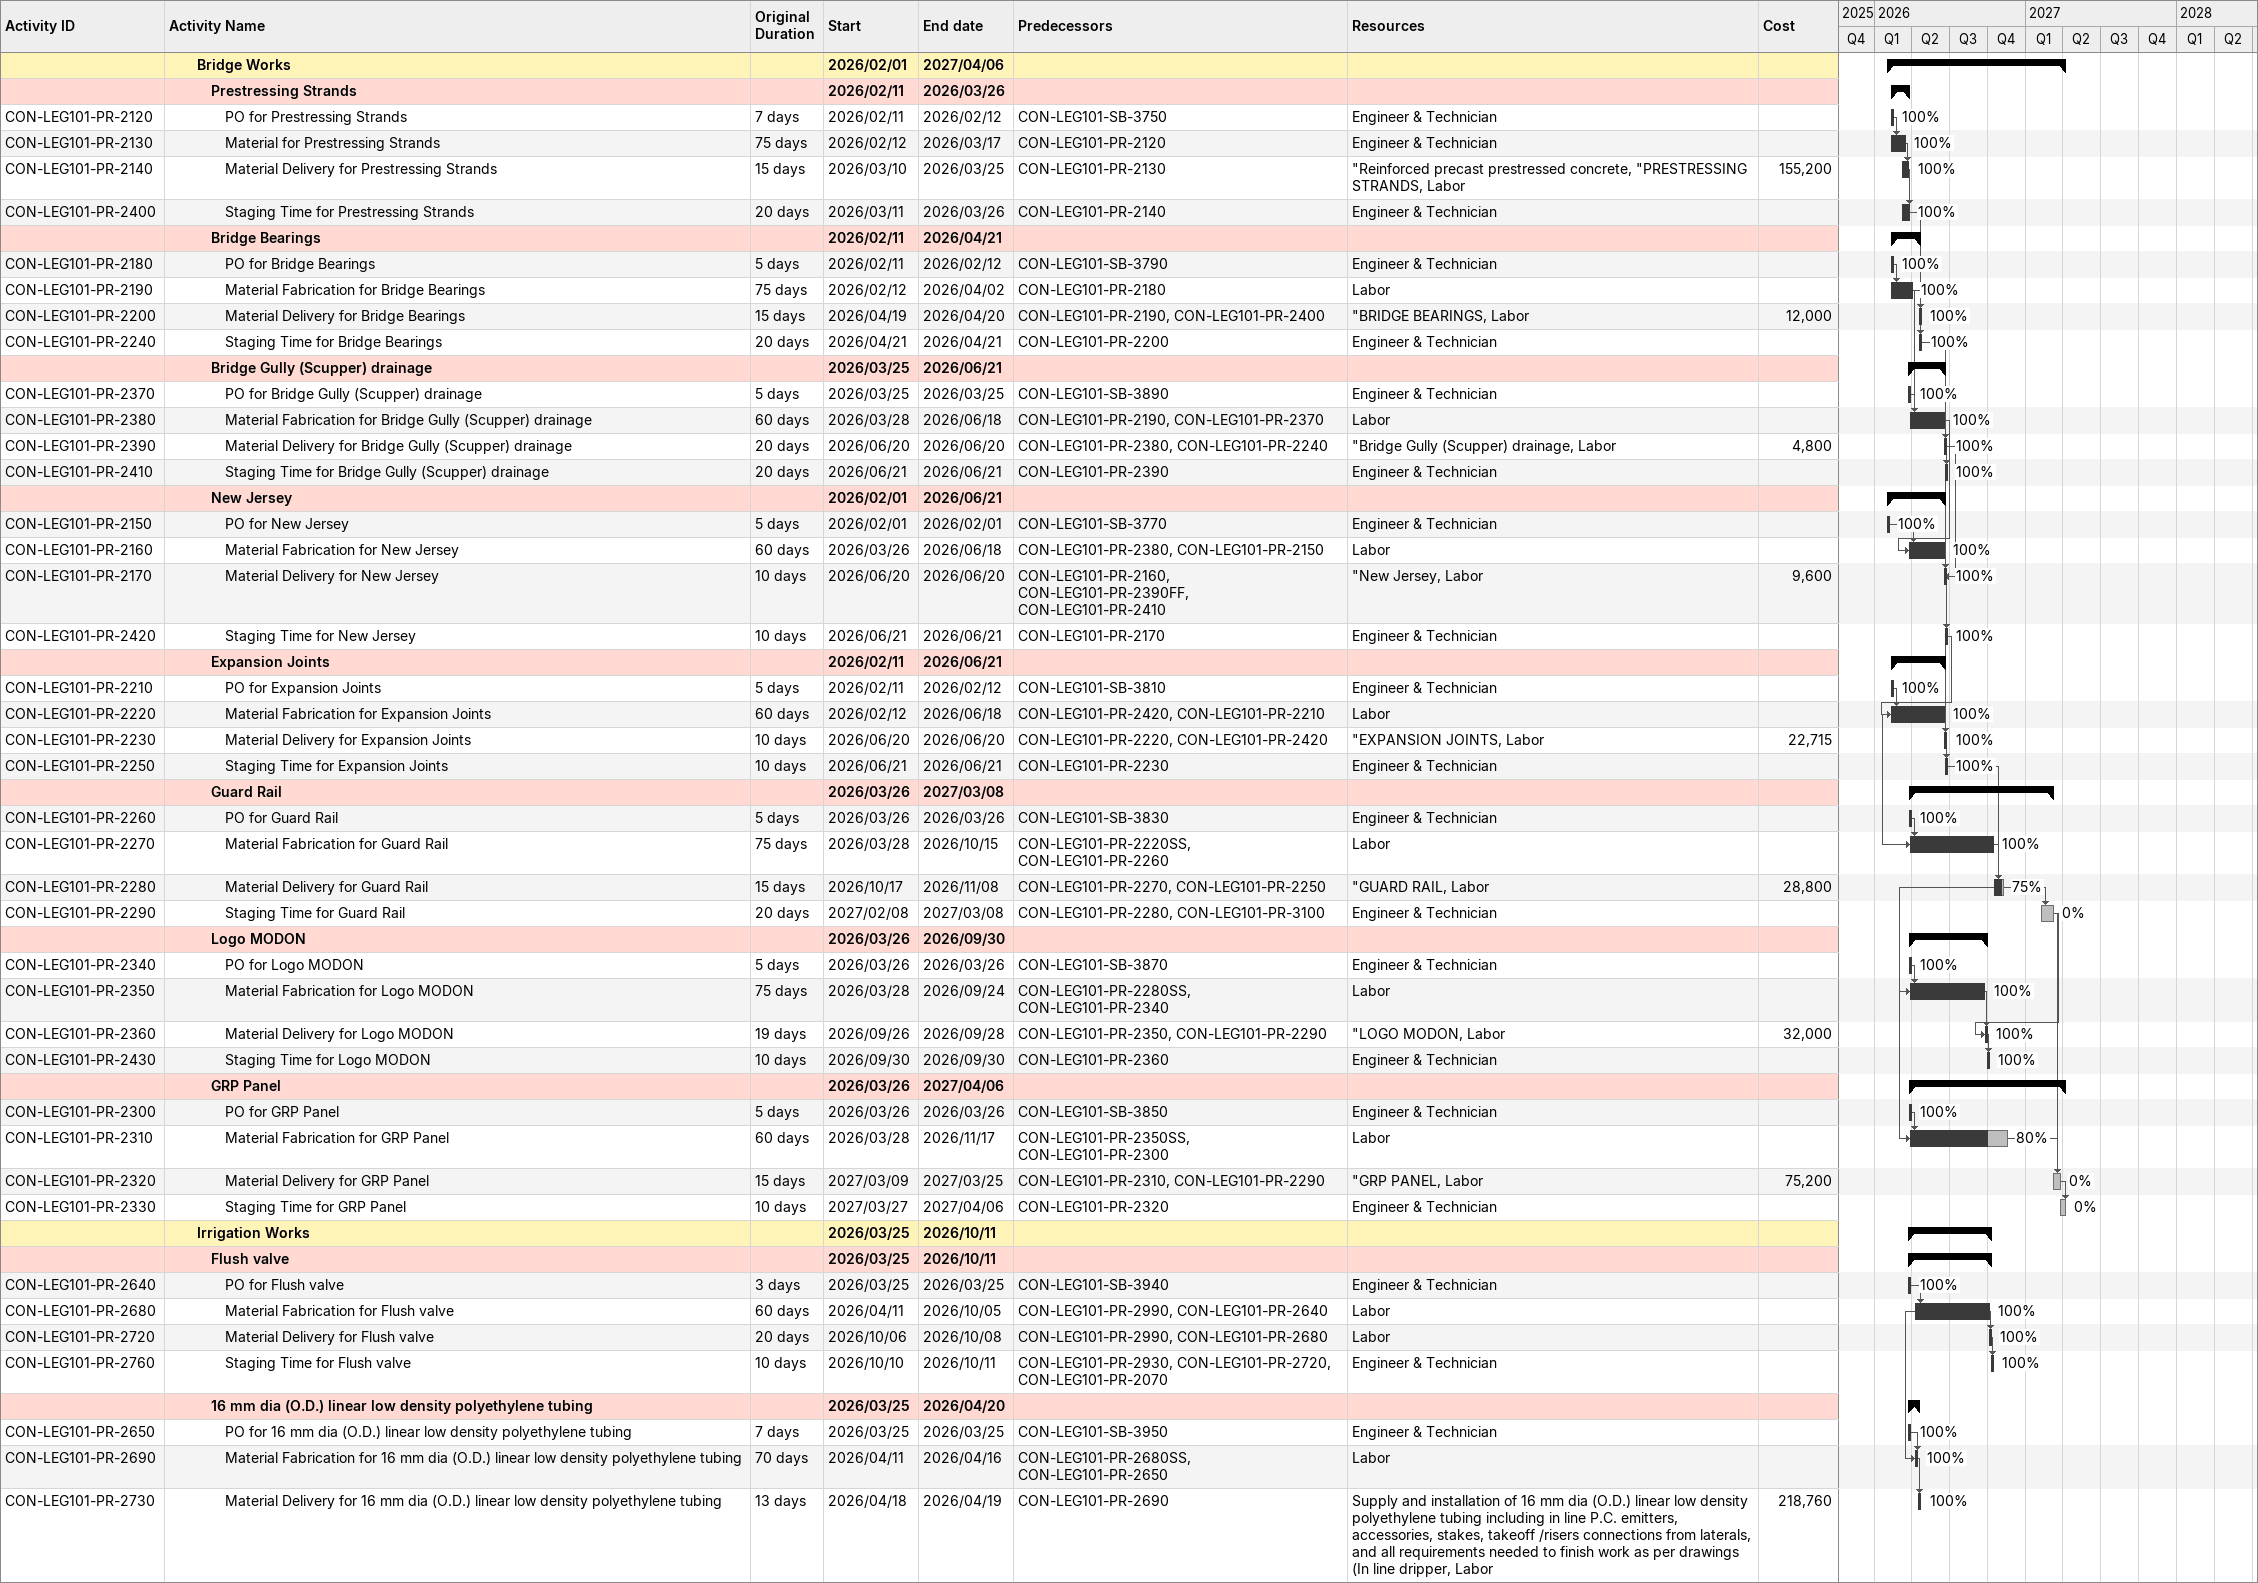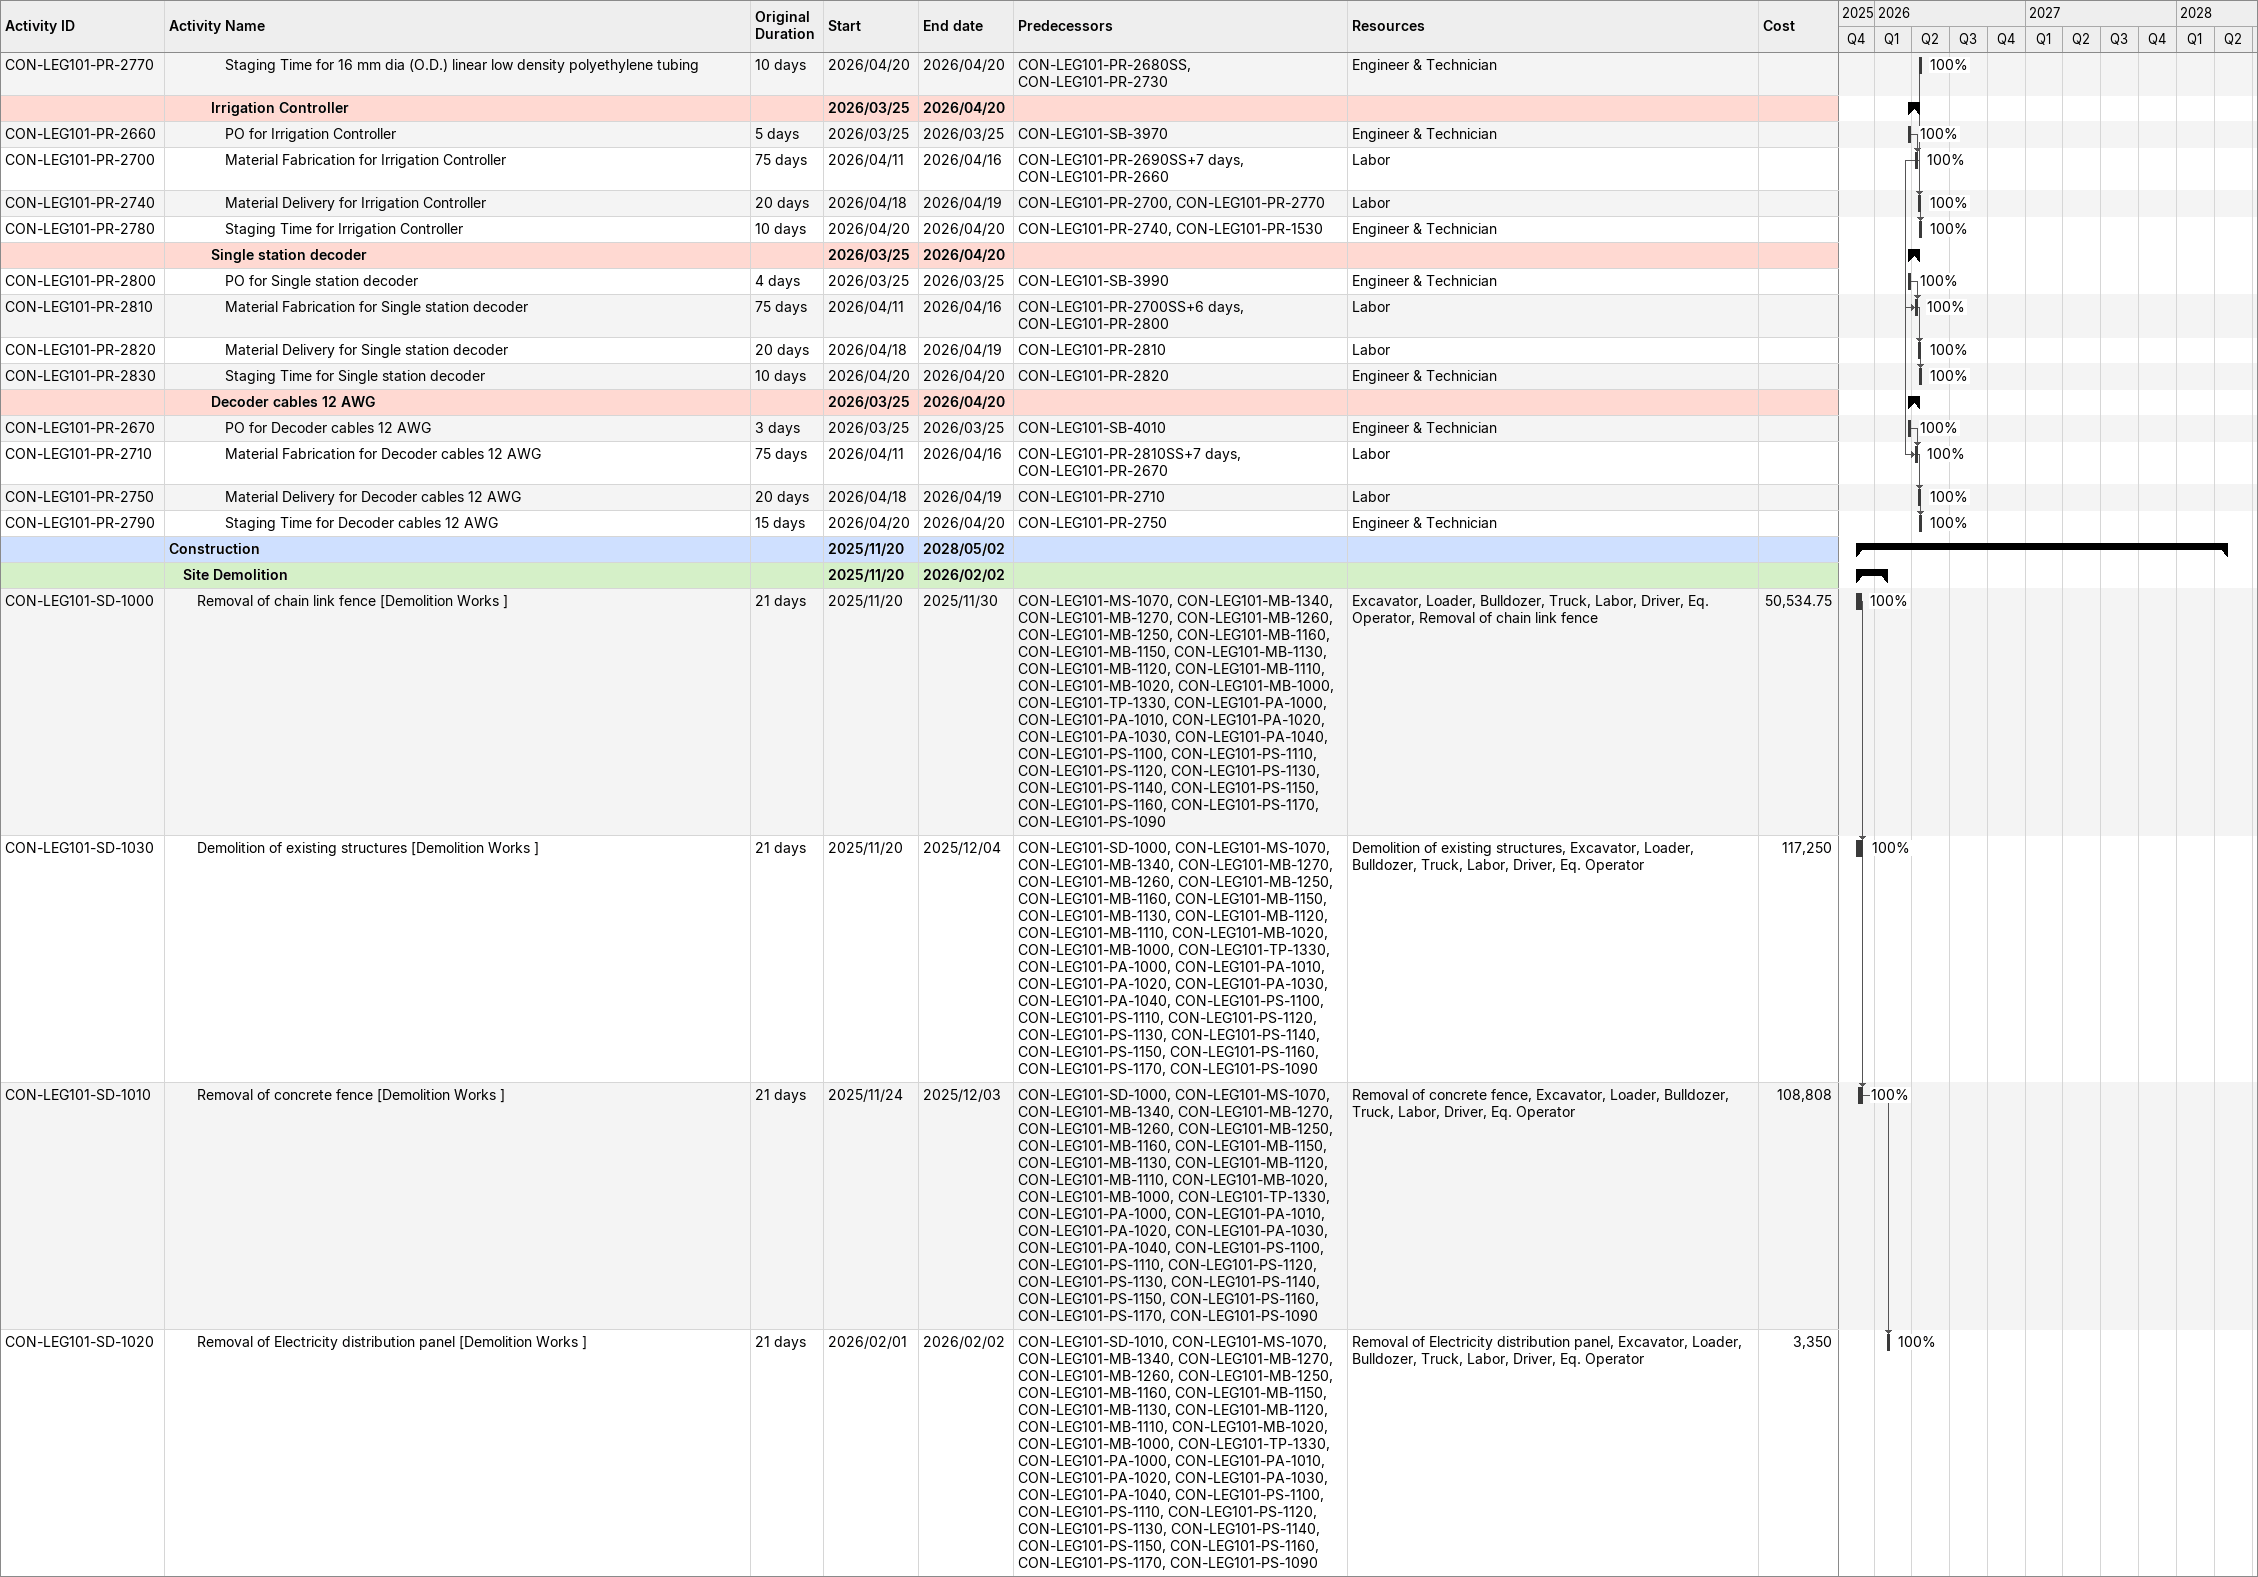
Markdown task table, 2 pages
| ID | Level | Task | Original duration | Start | Finish | Predecessors | Resources | % complete | Cost |
|---|---|---|---|---|---|---|---|---|---|
|  | 3 | **Bridge Works** |  | 2026-02-01 | 2027-04-06 |  |  |  |  |
|  | 4 | **Prestressing Strands** |  | 2026-02-11 | 2026-03-26 |  |  |  |  |
| CON-LEG101-PR-2120 | 5 | PO for Prestressing Strands | 7d | 2026-02-11 | 2026-02-12 | CON-LEG101-SB-3750 | Engineer & Technician | 100 |  |
| CON-LEG101-PR-2130 | 5 | Material for Prestressing Strands | 75d | 2026-02-12 | 2026-03-17 | CON-LEG101-PR-2120 | Engineer & Technician | 100 |  |
| CON-LEG101-PR-2140 | 5 | Material Delivery for Prestressing Strands | 15d | 2026-03-10 | 2026-03-25 | CON-LEG101-PR-2130 | "Reinforced precast prestressed concrete, "PRESTRESSING STRANDS, Labor | 100 | 155200 |
| CON-LEG101-PR-2400 | 5 | Staging Time for Prestressing Strands | 20d | 2026-03-11 | 2026-03-26 | CON-LEG101-PR-2140 | Engineer & Technician | 100 |  |
|  | 4 | **Bridge Bearings** |  | 2026-02-11 | 2026-04-21 |  |  |  |  |
| CON-LEG101-PR-2180 | 5 | PO for Bridge Bearings | 5d | 2026-02-11 | 2026-02-12 | CON-LEG101-SB-3790 | Engineer & Technician | 100 |  |
| CON-LEG101-PR-2190 | 5 | Material Fabrication for Bridge Bearings | 75d | 2026-02-12 | 2026-04-02 | CON-LEG101-PR-2180 | Labor | 100 |  |
| CON-LEG101-PR-2200 | 5 | Material Delivery for Bridge Bearings | 15d | 2026-04-19 | 2026-04-20 | CON-LEG101-PR-2190, CON-LEG101-PR-2400 | "BRIDGE BEARINGS, Labor | 100 | 12000 |
| CON-LEG101-PR-2240 | 5 | Staging Time for Bridge Bearings | 20d | 2026-04-21 | 2026-04-21 | CON-LEG101-PR-2200 | Engineer & Technician | 100 |  |
|  | 4 | **Bridge Gully (Scupper) drainage** |  | 2026-03-25 | 2026-06-21 |  |  |  |  |
| CON-LEG101-PR-2370 | 5 | PO for Bridge Gully (Scupper) drainage | 5d | 2026-03-25 | 2026-03-25 | CON-LEG101-SB-3890 | Engineer & Technician | 100 |  |
| CON-LEG101-PR-2380 | 5 | Material Fabrication for Bridge Gully (Scupper) drainage | 60d | 2026-03-28 | 2026-06-18 | CON-LEG101-PR-2190, CON-LEG101-PR-2370 | Labor | 100 |  |
| CON-LEG101-PR-2390 | 5 | Material Delivery for Bridge Gully (Scupper) drainage | 20d | 2026-06-20 | 2026-06-20 | CON-LEG101-PR-2380, CON-LEG101-PR-2240 | "Bridge Gully (Scupper) drainage, Labor | 100 | 4800 |
| CON-LEG101-PR-2410 | 5 | Staging Time for Bridge Gully (Scupper) drainage | 20d | 2026-06-21 | 2026-06-21 | CON-LEG101-PR-2390 | Engineer & Technician | 100 |  |
|  | 4 | **New Jersey** |  | 2026-02-01 | 2026-06-21 |  |  |  |  |
| CON-LEG101-PR-2150 | 5 | PO for New Jersey | 5d | 2026-02-01 | 2026-02-01 | CON-LEG101-SB-3770 | Engineer & Technician | 100 |  |
| CON-LEG101-PR-2160 | 5 | Material Fabrication for New Jersey | 60d | 2026-03-26 | 2026-06-18 | CON-LEG101-PR-2380, CON-LEG101-PR-2150 | Labor | 100 |  |
| CON-LEG101-PR-2170 | 5 | Material Delivery for New Jersey | 10d | 2026-06-20 | 2026-06-20 | CON-LEG101-PR-2160, CON-LEG101-PR-2390FF, CON-LEG101-PR-2410 | "New Jersey, Labor | 100 | 9600 |
| CON-LEG101-PR-2420 | 5 | Staging Time for New Jersey | 10d | 2026-06-21 | 2026-06-21 | CON-LEG101-PR-2170 | Engineer & Technician | 100 |  |
|  | 4 | **Expansion Joints** |  | 2026-02-11 | 2026-06-21 |  |  |  |  |
| CON-LEG101-PR-2210 | 5 | PO for Expansion Joints | 5d | 2026-02-11 | 2026-02-12 | CON-LEG101-SB-3810 | Engineer & Technician | 100 |  |
| CON-LEG101-PR-2220 | 5 | Material Fabrication for Expansion Joints | 60d | 2026-02-12 | 2026-06-18 | CON-LEG101-PR-2420, CON-LEG101-PR-2210 | Labor | 100 |  |
| CON-LEG101-PR-2230 | 5 | Material Delivery for Expansion Joints | 10d | 2026-06-20 | 2026-06-20 | CON-LEG101-PR-2220, CON-LEG101-PR-2420 | "EXPANSION JOINTS, Labor | 100 | 22715 |
| CON-LEG101-PR-2250 | 5 | Staging Time for Expansion Joints | 10d | 2026-06-21 | 2026-06-21 | CON-LEG101-PR-2230 | Engineer & Technician | 100 |  |
|  | 4 | **Guard Rail** |  | 2026-03-26 | 2027-03-08 |  |  |  |  |
| CON-LEG101-PR-2260 | 5 | PO for Guard Rail | 5d | 2026-03-26 | 2026-03-26 | CON-LEG101-SB-3830 | Engineer & Technician | 100 |  |
| CON-LEG101-PR-2270 | 5 | Material Fabrication for Guard Rail | 75d | 2026-03-28 | 2026-10-15 | CON-LEG101-PR-2220SS, CON-LEG101-PR-2260 | Labor | 100 |  |
| CON-LEG101-PR-2280 | 5 | Material Delivery for Guard Rail | 15d | 2026-10-17 | 2026-11-08 | CON-LEG101-PR-2270, CON-LEG101-PR-2250 | "GUARD RAIL, Labor | 75 | 28800 |
| CON-LEG101-PR-2290 | 5 | Staging Time for Guard Rail | 20d | 2027-02-08 | 2027-03-08 | CON-LEG101-PR-2280, CON-LEG101-PR-3100 | Engineer & Technician | 0 |  |
|  | 4 | **Logo MODON** |  | 2026-03-26 | 2026-09-30 |  |  |  |  |
| CON-LEG101-PR-2340 | 5 | PO for Logo MODON | 5d | 2026-03-26 | 2026-03-26 | CON-LEG101-SB-3870 | Engineer & Technician | 100 |  |
| CON-LEG101-PR-2350 | 5 | Material Fabrication for Logo MODON | 75d | 2026-03-28 | 2026-09-24 | CON-LEG101-PR-2280SS, CON-LEG101-PR-2340 | Labor | 100 |  |
| CON-LEG101-PR-2360 | 5 | Material Delivery for Logo MODON | 19d | 2026-09-26 | 2026-09-28 | CON-LEG101-PR-2350, CON-LEG101-PR-2290 | "LOGO MODON, Labor | 100 | 32000 |
| CON-LEG101-PR-2430 | 5 | Staging Time for Logo MODON | 10d | 2026-09-30 | 2026-09-30 | CON-LEG101-PR-2360 | Engineer & Technician | 100 |  |
|  | 4 | **GRP Panel** |  | 2026-03-26 | 2027-04-06 |  |  |  |  |
| CON-LEG101-PR-2300 | 5 | PO for GRP Panel | 5d | 2026-03-26 | 2026-03-26 | CON-LEG101-SB-3850 | Engineer & Technician | 100 |  |
| CON-LEG101-PR-2310 | 5 | Material Fabrication for GRP Panel | 60d | 2026-03-28 | 2026-11-17 | CON-LEG101-PR-2350SS, CON-LEG101-PR-2300 | Labor | 80 |  |
| CON-LEG101-PR-2320 | 5 | Material Delivery for GRP Panel | 15d | 2027-03-09 | 2027-03-25 | CON-LEG101-PR-2310, CON-LEG101-PR-2290 | "GRP PANEL, Labor | 0 | 75200 |
| CON-LEG101-PR-2330 | 5 | Staging Time for GRP Panel | 10d | 2027-03-27 | 2027-04-06 | CON-LEG101-PR-2320 | Engineer & Technician | 0 |  |
|  | 3 | **Irrigation Works** |  | 2026-03-25 | 2026-10-11 |  |  |  |  |
|  | 4 | **Flush valve** |  | 2026-03-25 | 2026-10-11 |  |  |  |  |
| CON-LEG101-PR-2640 | 5 | PO for Flush valve | 3d | 2026-03-25 | 2026-03-25 | CON-LEG101-SB-3940 | Engineer & Technician | 100 |  |
| CON-LEG101-PR-2680 | 5 | Material Fabrication for Flush valve | 60d | 2026-04-11 | 2026-10-05 | CON-LEG101-PR-2990, CON-LEG101-PR-2640 | Labor | 100 |  |
| CON-LEG101-PR-2720 | 5 | Material Delivery for Flush valve | 20d | 2026-10-06 | 2026-10-08 | CON-LEG101-PR-2990, CON-LEG101-PR-2680 | Labor | 100 |  |
| CON-LEG101-PR-2760 | 5 | Staging Time for Flush valve | 10d | 2026-10-10 | 2026-10-11 | CON-LEG101-PR-2930, CON-LEG101-PR-2720, CON-LEG101-PR-2070 | Engineer & Technician | 100 |  |
|  | 4 | **16 mm dia (O.D.) linear low density polyethylene tubing** |  | 2026-03-25 | 2026-04-20 |  |  |  |  |
| CON-LEG101-PR-2650 | 5 | PO for 16 mm dia (O.D.) linear low density polyethylene tubing | 7d | 2026-03-25 | 2026-03-25 | CON-LEG101-SB-3950 | Engineer & Technician | 100 |  |
| CON-LEG101-PR-2690 | 5 | Material Fabrication for 16 mm dia (O.D.) linear low density polyethylene tubing | 70d | 2026-04-11 | 2026-04-16 | CON-LEG101-PR-2680SS, CON-LEG101-PR-2650 | Labor | 100 |  |
| CON-LEG101-PR-2730 | 5 | Material Delivery for 16 mm dia (O.D.) linear low density polyethylene tubing | 13d | 2026-04-18 | 2026-04-19 | CON-LEG101-PR-2690 | Supply and installation of 16 mm dia (O.D.) linear low density polyethylene tubing including in line P.C. emitters, accessories, stakes, takeoff /risers connections from laterals, and all requirements needed to finish work as per drawings (In line dripper, Labor | 100 | 218760 |
| CON-LEG101-PR-2770 | 5 | Staging Time for 16 mm dia (O.D.) linear low density polyethylene tubing | 10d | 2026-04-20 | 2026-04-20 | CON-LEG101-PR-2680SS, CON-LEG101-PR-2730 | Engineer & Technician | 100 |  |
|  | 4 | **Irrigation Controller** |  | 2026-03-25 | 2026-04-20 |  |  |  |  |
| CON-LEG101-PR-2660 | 5 | PO for Irrigation Controller | 5d | 2026-03-25 | 2026-03-25 | CON-LEG101-SB-3970 | Engineer & Technician | 100 |  |
| CON-LEG101-PR-2700 | 5 | Material Fabrication for Irrigation Controller | 75d | 2026-04-11 | 2026-04-16 | CON-LEG101-PR-2690SS+7d, CON-LEG101-PR-2660 | Labor | 100 |  |
| CON-LEG101-PR-2740 | 5 | Material Delivery for Irrigation Controller | 20d | 2026-04-18 | 2026-04-19 | CON-LEG101-PR-2700, CON-LEG101-PR-2770 | Labor | 100 |  |
| CON-LEG101-PR-2780 | 5 | Staging Time for Irrigation Controller | 10d | 2026-04-20 | 2026-04-20 | CON-LEG101-PR-2740, CON-LEG101-PR-1530 | Engineer & Technician | 100 |  |
|  | 4 | **Single station decoder** |  | 2026-03-25 | 2026-04-20 |  |  |  |  |
| CON-LEG101-PR-2800 | 5 | PO for Single station decoder | 4d | 2026-03-25 | 2026-03-25 | CON-LEG101-SB-3990 | Engineer & Technician | 100 |  |
| CON-LEG101-PR-2810 | 5 | Material Fabrication for Single station decoder | 75d | 2026-04-11 | 2026-04-16 | CON-LEG101-PR-2700SS+6d, CON-LEG101-PR-2800 | Labor | 100 |  |
| CON-LEG101-PR-2820 | 5 | Material Delivery for Single station decoder | 20d | 2026-04-18 | 2026-04-19 | CON-LEG101-PR-2810 | Labor | 100 |  |
| CON-LEG101-PR-2830 | 5 | Staging Time for Single station decoder | 10d | 2026-04-20 | 2026-04-20 | CON-LEG101-PR-2820 | Engineer & Technician | 100 |  |
|  | 4 | **Decoder cables 12 AWG** |  | 2026-03-25 | 2026-04-20 |  |  |  |  |
| CON-LEG101-PR-2670 | 5 | PO for Decoder cables 12 AWG | 3d | 2026-03-25 | 2026-03-25 | CON-LEG101-SB-4010 | Engineer & Technician | 100 |  |
| CON-LEG101-PR-2710 | 5 | Material Fabrication for Decoder cables 12 AWG | 75d | 2026-04-11 | 2026-04-16 | CON-LEG101-PR-2810SS+7d, CON-LEG101-PR-2670 | Labor | 100 |  |
| CON-LEG101-PR-2750 | 5 | Material Delivery for Decoder cables 12 AWG | 20d | 2026-04-18 | 2026-04-19 | CON-LEG101-PR-2710 | Labor | 100 |  |
| CON-LEG101-PR-2790 | 5 | Staging Time for Decoder cables 12 AWG | 15d | 2026-04-20 | 2026-04-20 | CON-LEG101-PR-2750 | Engineer & Technician | 100 |  |
|  | 1 | **Construction** |  | 2025-11-20 | 2028-05-02 |  |  |  |  |
|  | 2 | **Site Demolition** |  | 2025-11-20 | 2026-02-02 |  |  |  |  |
| CON-LEG101-SD-1000 | 3 | Removal of chain link fence [Demolition Works ] | 21d | 2025-11-20 | 2025-11-30 | CON-LEG101-MS-1070, CON-LEG101-MB-1340, CON-LEG101-MB-1270, CON-LEG101-MB-1260, CON-LEG101-MB-1250, CON-LEG101-MB-1160, CON-LEG101-MB-1150, CON-LEG101-MB-1130, CON-LEG101-MB-1120, CON-LEG101-MB-1110, CON-LEG101-MB-1020, CON-LEG101-MB-1000, CON-LEG101-TP-1330, CON-LEG101-PA-1000, CON-LEG101-PA-1010, CON-LEG101-PA-1020, CON-LEG101-PA-1030, CON-LEG101-PA-1040, CON-LEG101-PS-1100, CON-LEG101-PS-1110, CON-LEG101-PS-1120, CON-LEG101-PS-1130, CON-LEG101-PS-1140, CON-LEG101-PS-1150, CON-LEG101-PS-1160, CON-LEG101-PS-1170, CON-LEG101-PS-1090 | Excavator, Loader, Bulldozer, Truck, Labor, Driver, Eq. Operator, Removal of chain link fence | 100 | 50534.75 |
| CON-LEG101-SD-1030 | 3 | Demolition of existing structures [Demolition Works ] | 21d | 2025-11-20 | 2025-12-04 | CON-LEG101-SD-1000, CON-LEG101-MS-1070, CON-LEG101-MB-1340, CON-LEG101-MB-1270, CON-LEG101-MB-1260, CON-LEG101-MB-1250, CON-LEG101-MB-1160, CON-LEG101-MB-1150, CON-LEG101-MB-1130, CON-LEG101-MB-1120, CON-LEG101-MB-1110, CON-LEG101-MB-1020, CON-LEG101-MB-1000, CON-LEG101-TP-1330, CON-LEG101-PA-1000, CON-LEG101-PA-1010, CON-LEG101-PA-1020, CON-LEG101-PA-1030, CON-LEG101-PA-1040, CON-LEG101-PS-1100, CON-LEG101-PS-1110, CON-LEG101-PS-1120, CON-LEG101-PS-1130, CON-LEG101-PS-1140, CON-LEG101-PS-1150, CON-LEG101-PS-1160, CON-LEG101-PS-1170, CON-LEG101-PS-1090 | Demolition of existing structures, Excavator, Loader, Bulldozer, Truck, Labor, Driver, Eq. Operator | 100 | 117250 |
| CON-LEG101-SD-1010 | 3 | Removal of concrete fence [Demolition Works ] | 21d | 2025-11-24 | 2025-12-03 | CON-LEG101-SD-1000, CON-LEG101-MS-1070, CON-LEG101-MB-1340, CON-LEG101-MB-1270, CON-LEG101-MB-1260, CON-LEG101-MB-1250, CON-LEG101-MB-1160, CON-LEG101-MB-1150, CON-LEG101-MB-1130, CON-LEG101-MB-1120, CON-LEG101-MB-1110, CON-LEG101-MB-1020, CON-LEG101-MB-1000, CON-LEG101-TP-1330, CON-LEG101-PA-1000, CON-LEG101-PA-1010, CON-LEG101-PA-1020, CON-LEG101-PA-1030, CON-LEG101-PA-1040, CON-LEG101-PS-1100, CON-LEG101-PS-1110, CON-LEG101-PS-1120, CON-LEG101-PS-1130, CON-LEG101-PS-1140, CON-LEG101-PS-1150, CON-LEG101-PS-1160, CON-LEG101-PS-1170, CON-LEG101-PS-1090 | Removal of concrete fence, Excavator, Loader, Bulldozer, Truck, Labor, Driver, Eq. Operator | 100 | 108808 |
| CON-LEG101-SD-1020 | 3 | Removal of Electricity distribution panel [Demolition Works ] | 21d | 2026-02-01 | 2026-02-02 | CON-LEG101-SD-1010, CON-LEG101-MS-1070, CON-LEG101-MB-1340, CON-LEG101-MB-1270, CON-LEG101-MB-1260, CON-LEG101-MB-1250, CON-LEG101-MB-1160, CON-LEG101-MB-1150, CON-LEG101-MB-1130, CON-LEG101-MB-1120, CON-LEG101-MB-1110, CON-LEG101-MB-1020, CON-LEG101-MB-1000, CON-LEG101-TP-1330, CON-LEG101-PA-1000, CON-LEG101-PA-1010, CON-LEG101-PA-1020, CON-LEG101-PA-1030, CON-LEG101-PA-1040, CON-LEG101-PS-1100, CON-LEG101-PS-1110, CON-LEG101-PS-1120, CON-LEG101-PS-1130, CON-LEG101-PS-1140, CON-LEG101-PS-1150, CON-LEG101-PS-1160, CON-LEG101-PS-1170, CON-LEG101-PS-1090 | Removal of Electricity distribution panel, Excavator, Loader, Bulldozer, Truck, Labor, Driver, Eq. Operator | 100 | 3350 |
